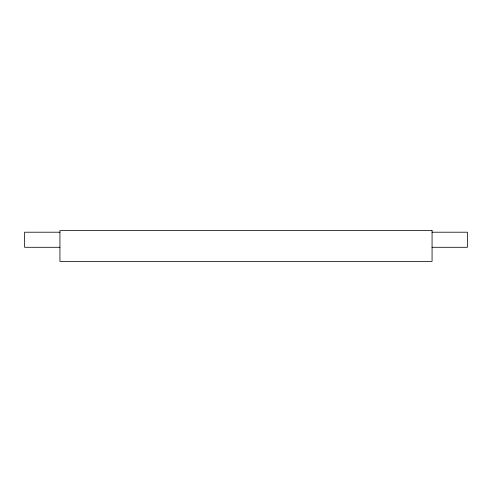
<?xml version="1.0" encoding="UTF-8"?>
<svg xmlns="http://www.w3.org/2000/svg" width="492" height="492" viewBox="0 0 492 492"><rect width="100%" height="100%" fill="white"/><g stroke="black" fill="none" stroke-linecap="round" stroke-linejoin="round"><path stroke-width="0.74" d="M59.932 232.212L24.6 232.212L24.6 247.292L59.932 247.292M432.068 232.212L467.4 232.212L467.4 247.292L432.068 247.292M432.068 230.625L59.932 230.625L59.932 261.375L432.068 261.375L432.068 230.625"/></g></svg>
